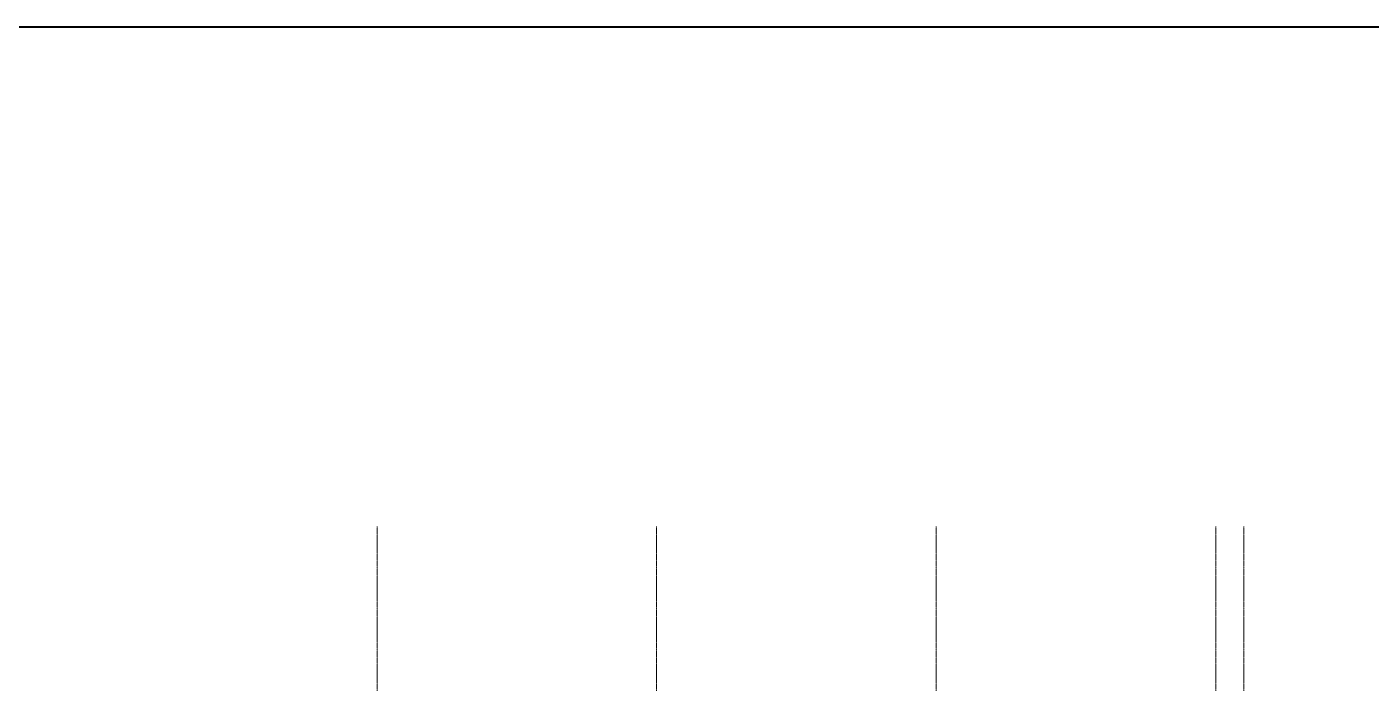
# Model space of a CAD drawing. Header units: millimetres. Extents: x 2419715 to 2617776, y 3786495 to 3864810.
# Drawn here: x 2554274 to 2590337, y 3847203 to 3864810 of the extents above; entities that cross this region are included whole.
import ezdxf

# ---------------------------------------------------------------- set-up
doc = ezdxf.new("R2010")
doc.units = ezdxf.units.MM
doc.header["$MEASUREMENT"] = 0
doc.linetypes.add('CENTER', pattern=[2, 1.25, -0.25, 0.25, -0.25])
doc.layers.add('centreline', color=52, linetype='CENTER', lineweight=5)
doc.layers.add('wall 0.4', color=7, linetype='Continuous', lineweight=40)

msp = doc.modelspace()

# ---------------------------------------------------------------- linework, layer by layer
at = {"layer": 'centreline', "ltscale": 5}
for p, q in [((2563669, 3851404), (2563669, 3820058)), ((2563669, 3851404), (2563669, 3820058)), ((2571169, 3851404), (2571169, 3820058)), ((2571169, 3851404), (2571169, 3820058)), ((2578669, 3851404), (2578669, 3823774)), ((2578669, 3851404), (2578669, 3823774)), ((2586169, 3851404), (2586169, 3809098)), ((2586169, 3851404), (2586169, 3809098)), ((2586919, 3851404), (2586919, 3809098)), ((2586919, 3851404), (2586919, 3809098))]:
    msp.add_line(p, q, dxfattribs=at)
at = {"layer": 'wall 0.4', "ltscale": 5}
msp.add_lwpolyline([(2419715, 3864810), (2617776, 3864810), (2617776, 3786495), (2419715, 3786495)], close=True, dxfattribs=at)

doc.saveas('drawing.dxf')
